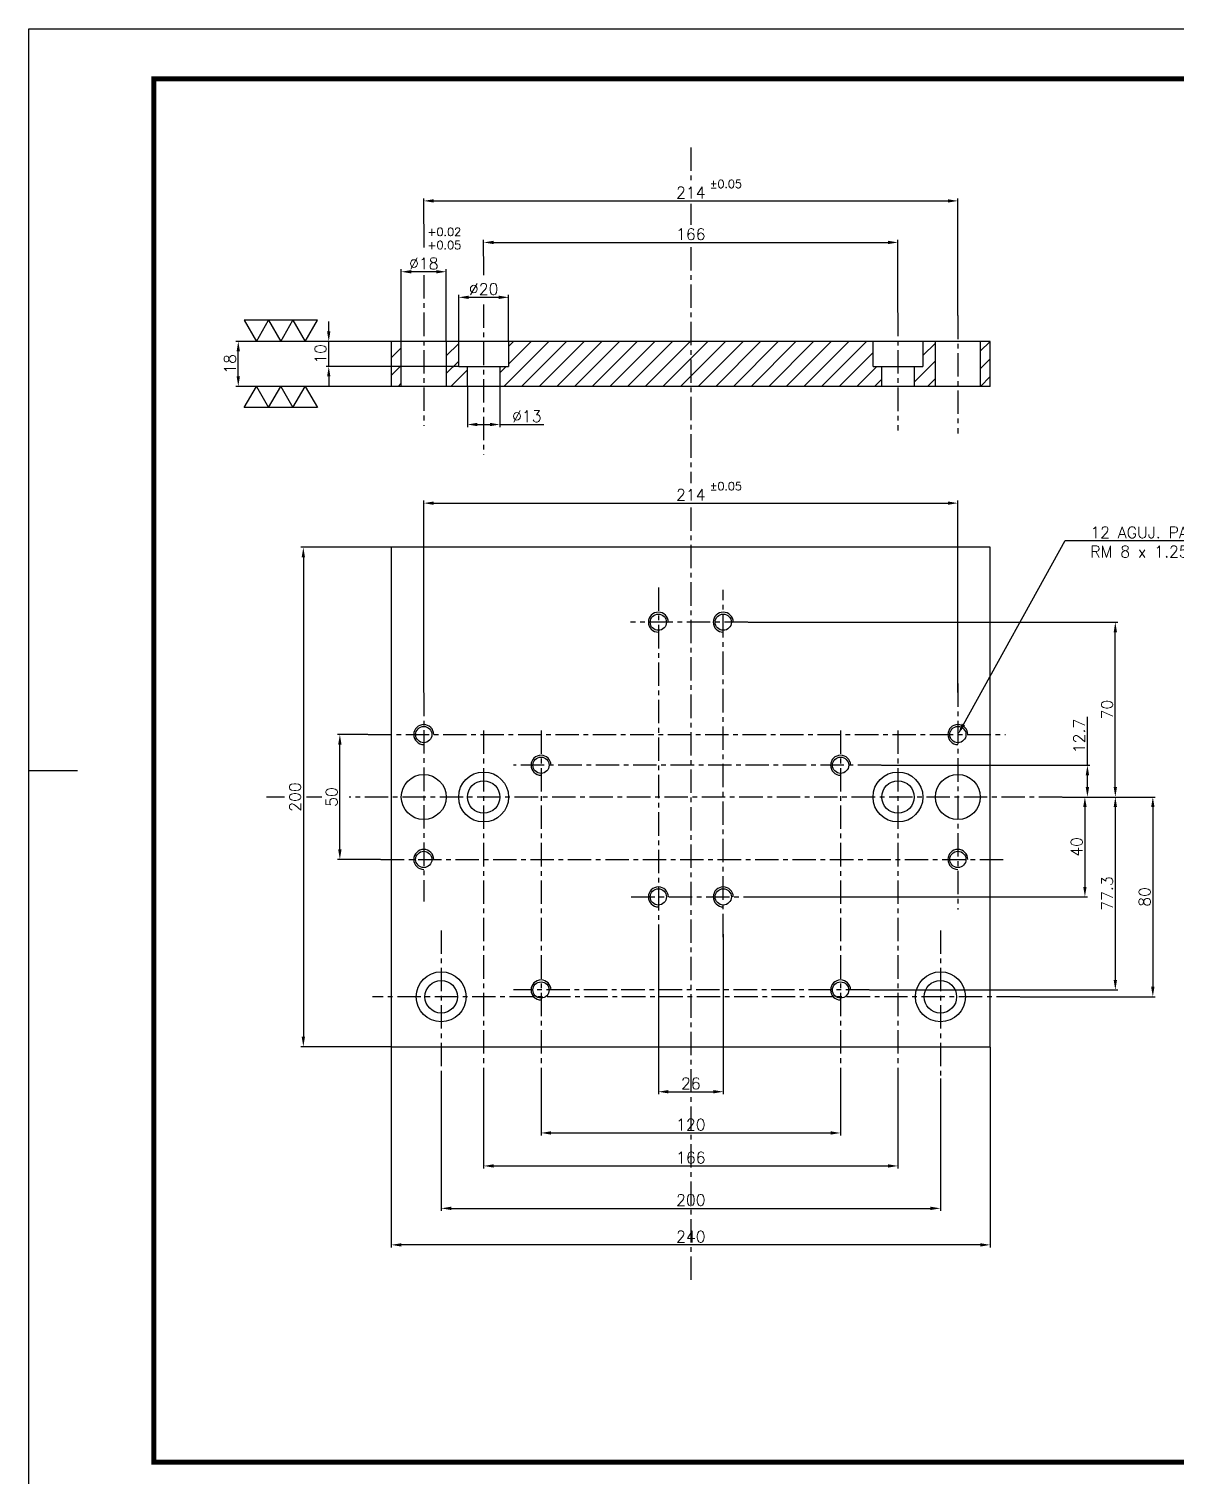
# Model space of a CAD drawing. Extents: x -13768 to 18086, y -10615 to 1188.
# Drawn here: x 4718 to 5178, y -1757 to -1178 of the extents above; entities that cross this region are included whole.
import ezdxf
from ezdxf import colors
from ezdxf.entities.mleader import LeaderData, LeaderLine
from ezdxf.math import Vec2, Vec3

# ---------------------------------------------------------------- set-up
doc = ezdxf.new("R2010")
doc.units = 0
doc.header["$LTSCALE"] = 7.5
doc.header["$MEASUREMENT"] = 0
doc.linetypes.add('CENTER', pattern=[2, 1.25, -0.25, 0.25, -0.25])
doc.layers.get('0').update_dxf_attribs({"linetype": 'CONTINUOUS'})
doc.layers.get('DEFPOINTS').update_dxf_attribs({"linetype": 'CONTINUOUS'})
for name, color, linetype in [('0-CO', 3, 'CONTINUOUS'), ('CL', 1, 'CENTER'), ('CO', 3, 'CONTINUOUS'), ('FI', 1, 'CONTINUOUS'), ('RY', 5, 'CONTINUOUS')]:
    doc.layers.add(name, color=color, linetype=linetype)
doc.styles.add('ROMANS', font='ROMANS.SHX')
doc.dimstyles.new('2', dxfattribs={"dimscale": 2, "dimtxt": 2.3, "dimasz": 2, "dimexe": 0.5, "dimexo": 0.0625, "dimgap": 0.5, "dimtad": 1, "dimdec": 4, "dimdsep": 46, "dimtxsty": 'ROMANS', "dimcen": -2, "dimclrt": 7, "dimadec": 0, "dimazin": 0, "dimtfac": 0.869565, "dimtdec": 4, "dimtmove": 0, "dimatfit": 3, "dimfxl": 1, "dimtolj": 1, "dimarcsym": 0})

# ---------------------------------------------------------------- blocks, each defined once
blk = doc.blocks.new('A3G')
blk.add_line((0, 148.5), (9.75, 148.5))
blk.add_lwpolyline([(0, 297), (420, 297), (420, 0), (0, 0)], close=True)
at = {"const_width": 1}
blk.add_lwpolyline([(25, 287), (410, 287), (410, 10), (25, 10)], close=True, dxfattribs=at)
blk = doc.blocks.new('*D538')
at = {"layer": 'CO', "color": 0, "lineweight": -2}
for p, q in [((4970.35, -1540.53), (4970.35, -1604.59)), ((4996.35, -1540.53), (4996.35, -1604.59)), ((4974.35, -1603.59), (4992.35, -1603.59))]:
    blk.add_line(p, q, dxfattribs=at)
at = {"layer": 'CO', "color": 0}
for points in [[(4974.35, -1602.92), (4974.35, -1604.25), (4970.35, -1603.59)], [(4992.35, -1602.92), (4992.35, -1604.25), (4996.35, -1603.59)]]:
    blk.add_solid(points, dxfattribs=at)
at = {"layer": 'DEFPOINTS', "color": 0}
for p in [(4970.35, -1540.41), (4996.35, -1540.41), (4996.35, -1603.59)]:
    blk.add_point(p, dxfattribs=at)
at = {"layer": 'CO', "color": 7, "insert": (4983.35, -1600.29), "char_height": 4.6, "attachment_point": 5, "style": 'ROMANS'}
blk.add_mtext('\\A1;26', dxfattribs=at)
blk = doc.blocks.new('*D539')
at = {"layer": 'CO', "color": 0, "lineweight": -2}
for p, q in [((4923.35, -1597.81), (4923.35, -1621.1)), ((5043.35, -1597.81), (5043.35, -1621.1)), ((4927.35, -1620.1), (5039.35, -1620.1))]:
    blk.add_line(p, q, dxfattribs=at)
at = {"layer": 'CO', "color": 0}
for points in [[(4927.35, -1619.43), (4927.35, -1620.76), (4923.35, -1620.1)], [(5039.35, -1619.43), (5039.35, -1620.76), (5043.35, -1620.1)]]:
    blk.add_solid(points, dxfattribs=at)
at = {"layer": 'DEFPOINTS', "color": 0}
for p in [(4923.35, -1597.69), (5043.35, -1597.69), (5043.35, -1620.1)]:
    blk.add_point(p, dxfattribs=at)
at = {"layer": 'CO', "color": 7, "insert": (4983.35, -1616.8), "char_height": 4.6, "attachment_point": 5, "style": 'ROMANS'}
blk.add_mtext('\\A1;120', dxfattribs=at)
blk = doc.blocks.new('*D540')
at = {"layer": 'CO', "color": 0, "lineweight": -2}
for p, q in [((4900.35, -1597.81), (4900.35, -1634.31)), ((5066.35, -1597.81), (5066.35, -1634.31)), ((4904.35, -1633.31), (5062.35, -1633.31))]:
    blk.add_line(p, q, dxfattribs=at)
at = {"layer": 'CO', "color": 0}
for points in [[(4904.35, -1632.64), (4904.35, -1633.97), (4900.35, -1633.31)], [(5062.35, -1632.64), (5062.35, -1633.97), (5066.35, -1633.31)]]:
    blk.add_solid(points, dxfattribs=at)
at = {"layer": 'DEFPOINTS', "color": 0}
for p in [(4900.35, -1597.69), (5066.35, -1597.69), (5066.35, -1633.31)]:
    blk.add_point(p, dxfattribs=at)
at = {"layer": 'CO', "color": 7, "insert": (4983.35, -1630.01), "char_height": 4.6, "attachment_point": 5, "style": 'ROMANS'}
blk.add_mtext('\\A1;166', dxfattribs=at)
blk = doc.blocks.new('*D541')
at = {"layer": 'CO', "color": 0, "lineweight": -2}
for p, q in [((4883.35, -1597.11), (4883.35, -1651.29)), ((5083.35, -1598.26), (5083.35, -1651.29)), ((4887.35, -1650.29), (5079.35, -1650.29))]:
    blk.add_line(p, q, dxfattribs=at)
at = {"layer": 'CO', "color": 0}
for points in [[(4887.35, -1649.62), (4887.35, -1650.96), (4883.35, -1650.29)], [(5079.35, -1649.62), (5079.35, -1650.96), (5083.35, -1650.29)]]:
    blk.add_solid(points, dxfattribs=at)
at = {"layer": 'DEFPOINTS', "color": 0}
for p in [(4883.35, -1596.99), (5083.35, -1598.13), (5083.35, -1650.29)]:
    blk.add_point(p, dxfattribs=at)
at = {"layer": 'CO', "color": 7, "insert": (4983.35, -1646.99), "char_height": 4.6, "attachment_point": 5, "style": 'ROMANS'}
blk.add_mtext('\\A1;200', dxfattribs=at)
blk = doc.blocks.new('*D542')
at = {"layer": 'CO', "color": 0, "lineweight": -2}
for p, q in [((4863.35, -1585.69), (4863.35, -1665.91)), ((5103.35, -1585.69), (5103.35, -1665.91)), ((5099.35, -1664.91), (4867.35, -1664.91))]:
    blk.add_line(p, q, dxfattribs=at)
at = {"layer": 'CO', "color": 0}
for points in [[(4867.35, -1664.25), (4867.35, -1665.58), (4863.35, -1664.91)], [(5099.35, -1664.25), (5099.35, -1665.58), (5103.35, -1664.91)]]:
    blk.add_solid(points, dxfattribs=at)
at = {"layer": 'DEFPOINTS', "color": 0}
for p in [(4863.35, -1585.57), (5103.35, -1585.57), (4863.35, -1664.91)]:
    blk.add_point(p, dxfattribs=at)
at = {"layer": 'CO', "color": 7, "insert": (4983.35, -1661.61), "char_height": 4.6, "attachment_point": 5, "style": 'ROMANS'}
blk.add_mtext('\\A1;240', dxfattribs=at)
blk = doc.blocks.new('*D543')
at = {"layer": 'CO', "color": 0, "lineweight": -2}
for p, q in [((4876.35, -1443.68), (4876.35, -1366.89)), ((5090.35, -1443.68), (5090.35, -1366.89)), ((4880.35, -1367.89), (5086.35, -1367.89))]:
    blk.add_line(p, q, dxfattribs=at)
at = {"layer": 'CO', "color": 0}
for points in [[(4880.35, -1367.23), (4880.35, -1368.56), (4876.35, -1367.89)], [(5086.35, -1367.23), (5086.35, -1368.56), (5090.35, -1367.89)]]:
    blk.add_solid(points, dxfattribs=at)
at = {"layer": 'DEFPOINTS', "color": 0}
for p in [(5090.35, -1367.89), (4876.35, -1443.81), (5090.35, -1443.81)]:
    blk.add_point(p, dxfattribs=at)
at = {"layer": 'CO', "color": 7, "insert": (4983.35, -1364.59), "char_height": 4.6, "attachment_point": 5, "style": 'ROMANS'}
blk.add_mtext('\\A1;214', dxfattribs=at)
blk = doc.blocks.new('*D544')
at = {"layer": 'CO', "color": 0, "lineweight": -2}
for p, q in [((4853.99, -1460.57), (4841.74, -1460.57)), ((4842.74, -1506.57), (4842.74, -1464.57)), ((4858.98, -1510.57), (4841.74, -1510.57))]:
    blk.add_line(p, q, dxfattribs=at)
at = {"layer": 'CO', "color": 0}
for points in [[(4842.08, -1464.57), (4843.41, -1464.57), (4842.74, -1460.57)], [(4842.08, -1506.57), (4843.41, -1506.57), (4842.74, -1510.57)]]:
    blk.add_solid(points, dxfattribs=at)
at = {"layer": 'DEFPOINTS', "color": 0}
for p in [(4842.74, -1460.57), (4854.12, -1460.57), (4859.11, -1510.57)]:
    blk.add_point(p, dxfattribs=at)
at = {"layer": 'CO', "color": 7, "insert": (4839.44, -1485.57), "char_height": 4.6, "attachment_point": 5, "rotation": 90, "style": 'ROMANS'}
blk.add_mtext('\\A1;50', dxfattribs=at)
blk = doc.blocks.new('*D545')
at = {"layer": 'CO', "color": 0, "lineweight": -2}
for p, q in [((5132.27, -1485.57), (5142.25, -1485.57)), ((5141.25, -1489.57), (5141.25, -1521.57)), ((5008.5, -1525.57), (5142.25, -1525.57))]:
    blk.add_line(p, q, dxfattribs=at)
at = {"layer": 'CO', "color": 0}
for points in [[(5140.58, -1489.57), (5141.92, -1489.57), (5141.25, -1485.57)], [(5140.58, -1521.57), (5141.92, -1521.57), (5141.25, -1525.57)]]:
    blk.add_solid(points, dxfattribs=at)
at = {"layer": 'DEFPOINTS', "color": 0}
for p in [(5132.15, -1485.57), (5008.38, -1525.57), (5141.25, -1525.57)]:
    blk.add_point(p, dxfattribs=at)
at = {"layer": 'CO', "color": 7, "insert": (5137.95, -1505.57), "char_height": 4.6, "attachment_point": 5, "rotation": 90, "style": 'ROMANS'}
blk.add_mtext('\\A1;40', dxfattribs=at)
blk = doc.blocks.new('*D546')
at = {"layer": 'CO', "color": 0, "lineweight": -2}
for p, q in [((5132.27, -1485.57), (5154.43, -1485.57)), ((5153.43, -1489.57), (5153.43, -1558.85)), ((5055, -1562.85), (5154.43, -1562.85))]:
    blk.add_line(p, q, dxfattribs=at)
at = {"layer": 'CO', "color": 0}
for points in [[(5152.77, -1489.57), (5154.1, -1489.57), (5153.43, -1485.57)], [(5152.77, -1558.85), (5154.1, -1558.85), (5153.43, -1562.85)]]:
    blk.add_solid(points, dxfattribs=at)
at = {"layer": 'DEFPOINTS', "color": 0}
for p in [(5132.15, -1485.57), (5054.87, -1562.85), (5153.43, -1562.85)]:
    blk.add_point(p, dxfattribs=at)
at = {"layer": 'CO', "color": 7, "insert": (5150.13, -1524.21), "char_height": 4.6, "attachment_point": 5, "rotation": 90, "style": 'ROMANS'}
blk.add_mtext('\\A1;77.3', dxfattribs=at)
blk = doc.blocks.new('*D547')
at = {"layer": 'CO', "color": 0, "lineweight": -2}
for p, q in [((5132.27, -1485.57), (5169.46, -1485.57)), ((5168.46, -1489.57), (5168.46, -1561.57)), ((5115.27, -1565.57), (5169.46, -1565.57))]:
    blk.add_line(p, q, dxfattribs=at)
at = {"layer": 'CO', "color": 0}
for points in [[(5167.79, -1489.57), (5169.13, -1489.57), (5168.46, -1485.57)], [(5167.79, -1561.57), (5169.13, -1561.57), (5168.46, -1565.57)]]:
    blk.add_solid(points, dxfattribs=at)
at = {"layer": 'DEFPOINTS', "color": 0}
for p in [(5132.15, -1485.57), (5115.15, -1565.57), (5168.46, -1565.57)]:
    blk.add_point(p, dxfattribs=at)
at = {"layer": 'CO', "color": 7, "insert": (5165.16, -1525.57), "char_height": 4.6, "attachment_point": 5, "rotation": 90, "style": 'ROMANS'}
blk.add_mtext('\\A1;80', dxfattribs=at)
blk = doc.blocks.new('*D548')
at = {"layer": 'CO', "color": 0, "lineweight": -2}
for p, q in [((5142.25, -1472.85), (5142.25, -1453.48)), ((5059.76, -1472.85), (5143.25, -1472.85)), ((5142.25, -1481.57), (5142.25, -1476.85)), ((5132.27, -1485.57), (5143.25, -1485.57))]:
    blk.add_line(p, q, dxfattribs=at)
at = {"layer": 'CO', "color": 0}
for points in [[(5141.58, -1476.85), (5142.92, -1476.85), (5142.25, -1472.85)], [(5141.58, -1481.57), (5142.92, -1481.57), (5142.25, -1485.57)]]:
    blk.add_solid(points, dxfattribs=at)
at = {"layer": 'DEFPOINTS', "color": 0}
for p in [(5059.64, -1472.85), (5142.25, -1472.85), (5132.15, -1485.57)]:
    blk.add_point(p, dxfattribs=at)
at = {"layer": 'CO', "color": 7, "insert": (5138.95, -1461.16), "char_height": 4.6, "attachment_point": 5, "rotation": 90, "style": 'ROMANS'}
blk.add_mtext('\\A1;12.7', dxfattribs=at)
blk = doc.blocks.new('*D549')
at = {"layer": 'CO', "color": 0, "lineweight": -2}
for p, q in [((5006.29, -1415.57), (5154.43, -1415.57)), ((5153.43, -1481.57), (5153.43, -1419.57)), ((5132.27, -1485.57), (5154.43, -1485.57))]:
    blk.add_line(p, q, dxfattribs=at)
at = {"layer": 'CO', "color": 0}
for points in [[(5152.77, -1419.57), (5154.1, -1419.57), (5153.43, -1415.57)], [(5152.77, -1481.57), (5154.1, -1481.57), (5153.43, -1485.57)]]:
    blk.add_solid(points, dxfattribs=at)
at = {"layer": 'DEFPOINTS', "color": 0}
for p in [(5006.17, -1415.57), (5153.43, -1415.57), (5132.15, -1485.57)]:
    blk.add_point(p, dxfattribs=at)
at = {"layer": 'CO', "color": 7, "insert": (5150.13, -1450.57), "char_height": 4.6, "attachment_point": 5, "rotation": 90, "style": 'ROMANS'}
blk.add_mtext('\\A1;70', dxfattribs=at)
blk = doc.blocks.new('*D550')
at = {"layer": 'CO', "color": 0, "lineweight": -2}
for p, q in [((4863.22, -1385.57), (4827.11, -1385.57)), ((4828.11, -1389.57), (4828.11, -1581.57)), ((4863.22, -1585.57), (4827.11, -1585.57))]:
    blk.add_line(p, q, dxfattribs=at)
at = {"layer": 'CO', "color": 0}
for points in [[(4827.44, -1389.57), (4828.78, -1389.57), (4828.11, -1385.57)], [(4827.44, -1581.57), (4828.78, -1581.57), (4828.11, -1585.57)]]:
    blk.add_solid(points, dxfattribs=at)
at = {"layer": 'DEFPOINTS', "color": 0}
for p in [(4863.35, -1385.57), (4828.11, -1585.57), (4863.35, -1585.57)]:
    blk.add_point(p, dxfattribs=at)
at = {"layer": 'CO', "color": 7, "insert": (4824.81, -1485.57), "char_height": 4.6, "attachment_point": 5, "rotation": 90, "style": 'ROMANS'}
blk.add_mtext('\\A1;200', dxfattribs=at)
blk = doc.blocks.new('*D551')
at = {"layer": 'CO', "color": 0, "lineweight": -2}
for p, q in [((4838.29, -1299.13), (4838.29, -1295.13)), ((4863.22, -1303.13), (4837.29, -1303.13)), ((4838.29, -1313.13), (4838.29, -1303.13)), ((4890.22, -1313.13), (4837.29, -1313.13)), ((4838.29, -1317.13), (4838.29, -1321.13))]:
    blk.add_line(p, q, dxfattribs=at)
at = {"layer": 'CO', "color": 0}
for points in [[(4837.62, -1299.13), (4838.95, -1299.13), (4838.29, -1303.13)], [(4837.62, -1317.13), (4838.95, -1317.13), (4838.29, -1313.13)]]:
    blk.add_solid(points, dxfattribs=at)
at = {"layer": 'DEFPOINTS', "color": 0}
for p in [(4838.29, -1303.13), (4863.35, -1303.13), (4890.35, -1313.13)]:
    blk.add_point(p, dxfattribs=at)
at = {"layer": 'CO', "color": 7, "insert": (4834.99, -1308.13), "char_height": 4.6, "attachment_point": 5, "rotation": 90, "style": 'ROMANS'}
blk.add_mtext('\\A1;10', dxfattribs=at)
blk = doc.blocks.new('*D552')
at = {"layer": 'CO', "color": 0, "lineweight": -2}
for p, q in [((4863.1, -1303.13), (4801.04, -1303.13)), ((4802.04, -1317.13), (4802.04, -1307.13)), ((4863.22, -1321.13), (4801.04, -1321.13))]:
    blk.add_line(p, q, dxfattribs=at)
at = {"layer": 'CO', "color": 0}
for points in [[(4801.37, -1307.13), (4802.71, -1307.13), (4802.04, -1303.13)], [(4801.37, -1317.13), (4802.71, -1317.13), (4802.04, -1321.13)]]:
    blk.add_solid(points, dxfattribs=at)
at = {"layer": 'DEFPOINTS', "color": 0}
for p in [(4802.04, -1303.13), (4863.22, -1303.13), (4863.35, -1321.13)]:
    blk.add_point(p, dxfattribs=at)
at = {"layer": 'CO', "color": 7, "insert": (4798.74, -1312.13), "char_height": 4.6, "attachment_point": 5, "rotation": 90, "style": 'ROMANS'}
blk.add_mtext('\\A1;18', dxfattribs=at)
blk = doc.blocks.new('*D553')
at = {"layer": 'CO', "color": 0, "lineweight": -2}
for p, q in [((4890.35, -1303), (4890.35, -1284.47)), ((4894.35, -1285.47), (4906.35, -1285.47)), ((4910.35, -1303), (4910.35, -1284.47))]:
    blk.add_line(p, q, dxfattribs=at)
at = {"layer": 'CO', "color": 0}
for points in [[(4894.35, -1284.81), (4894.35, -1286.14), (4890.35, -1285.47)], [(4906.35, -1284.81), (4906.35, -1286.14), (4910.35, -1285.47)]]:
    blk.add_solid(points, dxfattribs=at)
at = {"layer": 'DEFPOINTS', "color": 0}
for p in [(4910.35, -1285.47), (4890.35, -1303.13), (4910.35, -1303.13)]:
    blk.add_point(p, dxfattribs=at)
at = {"layer": 'CO', "color": 7, "insert": (4900.35, -1282.17), "char_height": 4.6, "attachment_point": 5, "style": 'ROMANS'}
blk.add_mtext('\\A1;%%C20', dxfattribs=at)
blk = doc.blocks.new('*D554')
at = {"layer": 'CO', "color": 0, "lineweight": -2}
for p, q in [((4893.85, -1321.25), (4893.85, -1337.4)), ((4906.85, -1321.25), (4906.85, -1337.4)), ((4897.85, -1336.4), (4902.85, -1336.4)), ((4906.85, -1336.4), (4924.46, -1336.4))]:
    blk.add_line(p, q, dxfattribs=at)
at = {"layer": 'CO', "color": 0}
for points in [[(4897.85, -1335.73), (4897.85, -1337.07), (4893.85, -1336.4)], [(4902.85, -1335.73), (4902.85, -1337.07), (4906.85, -1336.4)]]:
    blk.add_solid(points, dxfattribs=at)
at = {"layer": 'DEFPOINTS', "color": 0}
for p in [(4893.85, -1321.13), (4906.85, -1321.13), (4906.85, -1336.4)]:
    blk.add_point(p, dxfattribs=at)
at = {"layer": 'CO', "color": 7, "insert": (4917.65, -1333.1), "char_height": 4.6, "attachment_point": 5, "style": 'ROMANS'}
blk.add_mtext('\\A1;%%C13', dxfattribs=at)
blk = doc.blocks.new('*D555')
at = {"layer": 'CO', "color": 0, "lineweight": -2}
for p, q in [((4867.35, -1303), (4867.35, -1274.23)), ((4885.35, -1303), (4885.35, -1274.23)), ((4881.35, -1275.23), (4871.35, -1275.23))]:
    blk.add_line(p, q, dxfattribs=at)
at = {"layer": 'CO', "color": 0}
for points in [[(4871.35, -1274.56), (4871.35, -1275.9), (4867.35, -1275.23)], [(4881.35, -1274.56), (4881.35, -1275.9), (4885.35, -1275.23)]]:
    blk.add_solid(points, dxfattribs=at)
at = {"layer": 'DEFPOINTS', "color": 0}
for p in [(4867.35, -1275.23), (4867.35, -1303.13), (4885.35, -1303.13)]:
    blk.add_point(p, dxfattribs=at)
at = {"layer": 'CO', "color": 7, "insert": (4876.35, -1271.93), "char_height": 4.6, "attachment_point": 5, "style": 'ROMANS'}
blk.add_mtext('\\A1;%%C18', dxfattribs=at)
blk = doc.blocks.new('*D556')
at = {"layer": 'CO', "color": 0, "lineweight": -2}
for p, q in [((4876.35, -1256.02), (4876.35, -1245.85)), ((5090.35, -1292.68), (5090.35, -1245.85)), ((4880.35, -1246.85), (5086.35, -1246.85))]:
    blk.add_line(p, q, dxfattribs=at)
at = {"layer": 'CO', "color": 0}
for points in [[(4880.35, -1246.19), (4880.35, -1247.52), (4876.35, -1246.85)], [(5086.35, -1246.19), (5086.35, -1247.52), (5090.35, -1246.85)]]:
    blk.add_solid(points, dxfattribs=at)
at = {"layer": 'DEFPOINTS', "color": 0}
for p in [(5090.35, -1246.85), (4876.35, -1256.14), (5090.35, -1292.8)]:
    blk.add_point(p, dxfattribs=at)
at = {"layer": 'CO', "color": 7, "insert": (4983.35, -1243.55), "char_height": 4.6, "attachment_point": 5, "style": 'ROMANS'}
blk.add_mtext('\\A1;214', dxfattribs=at)
blk = doc.blocks.new('*D557')
at = {"layer": 'CO', "color": 0, "lineweight": -2}
for p, q in [((4900.35, -1268.96), (4900.35, -1262.49)), ((5066.35, -1291.51), (5066.35, -1262.49)), ((4904.35, -1263.49), (5062.35, -1263.49))]:
    blk.add_line(p, q, dxfattribs=at)
at = {"layer": 'CO', "color": 0}
for points in [[(4904.35, -1262.82), (4904.35, -1264.16), (4900.35, -1263.49)], [(5062.35, -1262.82), (5062.35, -1264.16), (5066.35, -1263.49)]]:
    blk.add_solid(points, dxfattribs=at)
at = {"layer": 'DEFPOINTS', "color": 0}
for p in [(4900.35, -1269.08), (5066.35, -1263.49), (5066.35, -1291.64)]:
    blk.add_point(p, dxfattribs=at)
at = {"layer": 'CO', "color": 7, "insert": (4983.35, -1260.19), "char_height": 4.6, "attachment_point": 5, "style": 'ROMANS'}
blk.add_mtext('\\A1;166', dxfattribs=at)
blk = doc.blocks.new('TOL')
at = {"layer": '0-CO', "style": 'ROMANS'}
for tag, p in [('TOLSUP', (2.34, 3.94)), ('TOLINF', (2.34, 1.29))]:
    blk.add_attdef(tag, p, '', height=1.64, dxfattribs=at)

msp = doc.modelspace()

# ---------------------------------------------------------------- hatches: boundary and pattern name
at = {"layer": 'RY'}
h = msp.add_hatch(dxfattribs=at)
h.set_pattern_fill('ANSI31', color=256, scale=40, style=0)
h.paths.add_polyline_path([(5103.34828, -1303.12799), (5099.34828, -1303.12799), (5099.34828, -1321.12799), (5103.34828, -1321.12799)])
h.paths.add_polyline_path([(5081.34828, -1303.12799), (5076.34828, -1303.12799), (5076.34828, -1313.12799), (5072.84828, -1313.12799), (5072.84828, -1321.12799), (5081.34828, -1321.12799)])
h.paths.add_polyline_path([(5059.84828, -1313.12799), (5056.34828, -1313.12799), (5056.34828, -1303.12799), (4983.34828, -1303.12799), (4983.34828, -1321.12799), (5059.84828, -1321.12799)])
h.paths.add_polyline_path([(4983.34828, -1303.12799), (4910.34828, -1303.12799), (4910.34828, -1313.12799), (4906.84828, -1313.12799), (4906.84828, -1321.12799), (4983.34828, -1321.12799)])
h.paths.add_polyline_path([(4893.84828, -1313.12799), (4890.34828, -1313.12799), (4890.34828, -1303.12799), (4885.34828, -1303.12799), (4885.34828, -1321.12799), (4893.84828, -1321.12799)])
h.paths.add_polyline_path([(4867.34828, -1303.12799), (4863.34828, -1303.12799), (4863.34828, -1321.12799), (4867.34828, -1321.12799)])

# ---------------------------------------------------------------- linework, layer by layer
for p, q in [((4863.34828, -1303.12799), (4863.34828, -1321.12799)), ((4867.34828, -1303.12799), (4863.34828, -1303.12799)), ((4867.34828, -1321.12799), (4867.34828, -1303.12799)), ((4885.34828, -1303.12799), (4867.34828, -1303.12799)), ((4885.34828, -1303.12799), (4885.34828, -1321.12799)), ((4890.34828, -1303.12799), (4885.34828, -1303.12799)), ((4890.34828, -1313.12799), (4890.34828, -1303.12799)), ((4910.34828, -1303.12799), (4890.34828, -1303.12799)), ((4910.34828, -1303.12799), (4910.34828, -1313.12799)), ((5056.34828, -1303.12799), (4910.34828, -1303.12799)), ((5056.34828, -1313.12799), (5056.34828, -1303.12799)), ((5076.34828, -1303.12799), (5056.34828, -1303.12799)), ((5076.34828, -1303.12799), (5076.34828, -1313.12799)), ((5081.34828, -1303.12799), (5076.34828, -1303.12799)), ((5081.34828, -1321.12799), (5081.34828, -1303.12799)), ((5099.34828, -1303.12799), (5081.34828, -1303.12799)), ((5099.34828, -1303.12799), (5099.34828, -1321.12799)), ((5103.34828, -1303.12799), (5099.34828, -1303.12799)), ((5103.34828, -1321.12799), (5103.34828, -1303.12799)), ((4890.34828, -1313.12799), (4893.84828, -1313.12799)), ((4893.84828, -1321.12799), (4893.84828, -1313.12799)), ((4893.84828, -1313.12799), (4906.84828, -1313.12799)), ((4906.84828, -1313.12799), (4906.84828, -1321.12799)), ((4906.84828, -1313.12799), (4910.34828, -1313.12799)), ((5056.34828, -1313.12799), (5059.84828, -1313.12799)), ((5059.84828, -1321.12799), (5059.84828, -1313.12799)), ((5059.84828, -1313.12799), (5072.84828, -1313.12799)), ((5072.84828, -1313.12799), (5072.84828, -1321.12799)), ((5072.84828, -1313.12799), (5076.34828, -1313.12799)), ((4867.34828, -1321.12799), (4863.34828, -1321.12799)), ((4885.34828, -1321.12799), (4867.34828, -1321.12799)), ((4893.84828, -1321.12799), (4885.34828, -1321.12799)), ((4906.84828, -1321.12799), (4893.84828, -1321.12799)), ((5059.84828, -1321.12799), (4906.84828, -1321.12799)), ((5072.84828, -1321.12799), (5059.84828, -1321.12799)), ((5081.34828, -1321.12799), (5072.84828, -1321.12799)), ((5099.34828, -1321.12799), (5081.34828, -1321.12799)), ((5103.34828, -1321.12799), (5099.34828, -1321.12799)), ((5103.34828, -1385.56562), (4863.34828, -1385.56562)), ((4863.34828, -1385.56562), (4863.34828, -1585.56562)), ((5103.34828, -1585.56562), (5103.34828, -1385.56562)), ((4863.34828, -1585.56562), (5103.34828, -1585.56562))]:
    msp.add_line(p, q)
for centre, radius in [((4970.34828, -1415.56562), 3.25), ((4996.34828, -1415.56562), 3.25), ((4876.34828, -1460.56562), 3.25), ((5090.34828, -1460.56562), 3.25), ((4923.34828, -1472.84562), 3.25), ((5043.34828, -1472.84562), 3.25), ((4876.34828, -1485.56562), 9), ((4900.34828, -1485.56562), 10), ((5066.34828, -1485.56562), 10), ((5090.34828, -1485.56562), 9), ((4900.34828, -1485.56562), 6.5), ((5066.34828, -1485.56562), 6.5), ((4876.34828, -1510.56562), 3.25), ((5090.34828, -1510.56562), 3.25), ((4970.34828, -1525.56562), 3.25), ((4996.34828, -1525.56562), 3.25), ((4883.34828, -1565.56562), 10), ((5083.34828, -1565.56562), 10), ((4883.34828, -1565.56562), 6.5), ((4923.34828, -1562.84562), 3.25), ((5043.34828, -1562.84562), 3.25), ((5083.34828, -1565.56562), 6.5)]:
    msp.add_circle(centre, radius)
at = {"layer": 'CL'}
for p, q in [((4983.34828, -1225.42138), (4983.34828, -1239.37739)), ((4983.34828, -1247.96581), (4983.34828, -1256.46749)), ((4876.34828, -1256.1439), (4876.34828, -1266.61731)), ((4900.34828, -1269.08219), (4900.34828, -1276.60172)), ((4983.34828, -1265.31617), (4983.34828, -1359.83691)), ((4876.34828, -1276.60172), (4876.34828, -1336.95233)), ((4900.34828, -1288.27581), (4900.34828, -1348.40069)), ((5066.34828, -1291.63681), (5066.34828, -1338.85094)), ((5090.34828, -1292.80194), (5090.34828, -1340.0625)), ((4983.34828, -1369.57007), (4983.34828, -1679.53703)), ((4970.34828, -1401.67975), (4970.34828, -1540.40835)), ((4996.34828, -1541.67786), (4996.34828, -1402.66019)), ((5006.16613, -1415.56562), (4959.24899, -1415.56562)), ((5090.34828, -1440.0738), (5090.34828, -1530.57965)), ((4876.34828, -1443.806), (4876.34828, -1527.46948)), ((4900.34828, -1458.95975), (4900.34828, -1597.68835)), ((4923.34828, -1458.95975), (4923.34828, -1597.68835)), ((5043.34828, -1458.95975), (5043.34828, -1597.68835)), ((5066.34828, -1458.95975), (5066.34828, -1597.68835)), ((4854.11952, -1460.56562), (5109.39631, -1460.56562)), ((5059.63556, -1472.84562), (4912.24899, -1472.84562)), ((4820.59761, -1485.56562), (4813.33322, -1485.56562)), ((4835.51529, -1485.56562), (4829.32737, -1485.56562)), ((5132.14828, -1485.56562), (4846.47355, -1485.56562)), ((4859.10539, -1510.56562), (5109.39631, -1510.56562)), ((4959.50977, -1525.56562), (5008.37763, -1525.56562)), ((4883.34828, -1538.95975), (4883.34828, -1596.98845)), ((5083.34828, -1538.95975), (5083.34828, -1598.13202)), ((5054.87309, -1562.84562), (4912.24899, -1562.84562)), ((5115.14828, -1565.56562), (4855.85449, -1565.56562))]:
    msp.add_line(p, q, dxfattribs=at)
at = {"layer": 'CO'}
for points in [[(4809.28973, -1303.12799), (4814.17804, -1294.6612), (4804.40143, -1294.6612)], [(4819.06634, -1303.12799), (4823.95465, -1294.6612), (4814.17804, -1294.6612)], [(4828.84295, -1303.12799), (4833.73125, -1294.6612), (4823.95465, -1294.6612)], [(4809.28973, -1321.12799), (4814.17804, -1329.59478), (4804.40143, -1329.59478)], [(4819.06634, -1321.12799), (4823.95465, -1329.59478), (4814.17804, -1329.59478)], [(4828.84295, -1321.12799), (4833.73125, -1329.59478), (4823.95465, -1329.59478)]]:
    msp.add_lwpolyline(points, close=True, dxfattribs=at)
at = {"layer": 'FI'}
for centre in [(4970.34828, -1415.56562), (4996.34828, -1415.56562), (4876.34828, -1460.56562), (5090.34828, -1460.56562), (4923.34828, -1472.84562), (5043.34828, -1472.84562), (4876.34828, -1510.56562), (5090.34828, -1510.56562), (4970.34828, -1525.56562), (4996.34828, -1525.56562), (4923.34828, -1562.84562), (5043.34828, -1562.84562)]:
    msp.add_arc(centre, 4, 0, 270, dxfattribs=at)

# ---------------------------------------------------------------- block references
at = {"xscale": 2, "yscale": 2, "zscale": 2}
msp.add_blockref('A3G', (4718.1677, -1771.99346), dxfattribs=at)
at = {"layer": 'CO'}
ref = msp.add_blockref('TOL', (4986.23797, -1249.56226), dxfattribs=dict(at, xscale=2, yscale=2, zscale=2))
ref.add_attrib('TOLSUP', '%%p0.05', (4990.92693, -1241.68917), dxfattribs={"layer": '0-CO', "height": 3.272727, "style": 'ROMANS'})
at = {"layer": 'CO', "xscale": 2, "yscale": 2, "zscale": 2}
msp.add_blockref('TOL', (4873.15125, -1268.77016), dxfattribs=at).add_auto_attribs({'TOLINF': '+0.05', 'TOLSUP': '+0.02'})
at = {"layer": 'CO'}
ref = msp.add_blockref('TOL', (4986.23797, -1370.60229), dxfattribs=dict(at, xscale=2, yscale=2, zscale=2))
ref.add_attrib('TOLSUP', '%%p0.05', (4990.92693, -1362.7292), dxfattribs={"layer": '0-CO', "height": 3.272727, "style": 'ROMANS'})

# ---------------------------------------------------------------- dimensions: what is measured, and where the dimension line sits
for base, p1, p2, picture, middle in [((5090.34828, -1246.85264), (4876.34828, -1256.1439), (5090.34828, -1292.80194), '*D556', (4983.34828, -1243.55264)), ((5066.34828, -1263.48862), (4900.34828, -1269.08219), (5066.34828, -1291.63681), '*D557', (4983.34828, -1260.18862)), ((5090.34828, -1367.89268), (4876.34828, -1443.806), (5090.34828, -1443.806), '*D543', (4983.34828, -1364.59268)), ((4996.34828, -1603.58686), (4970.34828, -1540.40835), (4996.34828, -1540.40835), '*D538', (4983.34828, -1600.28686)), ((4863.34828, -1664.91309), (5103.34828, -1585.56562), (4863.34828, -1585.56562), '*D542', (4983.34828, -1661.61309)), ((5083.34828, -1650.28915), (4883.34828, -1596.98845), (5083.34828, -1598.13202), '*D541', (4983.34828, -1646.98915)), ((5066.34828, -1633.30649), (4900.34828, -1597.68835), (5066.34828, -1597.68835), '*D540', (4983.34828, -1630.00649)), ((5043.34828, -1620.09777), (4923.34828, -1597.68835), (5043.34828, -1597.68835), '*D539', (4983.34828, -1616.79777))]:
    dim = msp.add_linear_dim(base=base, p1=p1, p2=p2, dimstyle='2', dxfattribs=at)
    dim.commit()
    dim.dimension.update_dxf_attribs({"geometry": picture, "text_midpoint": middle})
for base, p1, p2, picture, middle in [((4867.34828, -1275.22864), (4885.34828, -1303.12799), (4867.34828, -1303.12799), '*D555', (4876.34828, -1271.92864)), ((4910.34828, -1285.47273), (4890.34828, -1303.12799), (4910.34828, -1303.12799), '*D553', (4900.34828, -1282.17273)), ((4906.84828, -1336.40048), (4893.84828, -1321.12799), (4906.84828, -1321.12799), '*D554', (4917.65304, -1333.10048))]:
    dim = msp.add_linear_dim(base=base, p1=p1, p2=p2, text='%%C<>', dimstyle='2', dxfattribs=at)
    dim.commit()
    dim.dimension.update_dxf_attribs({"geometry": picture, "text_midpoint": middle})
for base, p1, p2, picture, middle in [((4838.28649, -1303.12799), (4890.34828, -1313.12799), (4863.34828, -1303.12799), '*D551', (4834.98649, -1308.12799)), ((4802.0415, -1303.12799), (4863.34828, -1321.12799), (4863.22328, -1303.12799), '*D552', (4798.7415, -1312.12799)), ((4828.10837, -1585.56562), (4863.34828, -1385.56562), (4863.34828, -1585.56562), '*D550', (4824.80837, -1485.56562)), ((5153.43392, -1415.56562), (5132.14828, -1485.56562), (5006.16613, -1415.56562), '*D549', (5150.13392, -1450.56562)), ((4842.74255, -1460.56562), (4859.10539, -1510.56562), (4854.11952, -1460.56562), '*D544', (4839.44255, -1485.56562)), ((5141.25107, -1525.56562), (5132.14828, -1485.56562), (5008.37763, -1525.56562), '*D545', (5137.95107, -1505.56562)), ((5168.45944, -1565.56562), (5132.14828, -1485.56562), (5115.14828, -1565.56562), '*D547', (5165.15944, -1525.56562))]:
    dim = msp.add_linear_dim(base=base, p1=p1, p2=p2, angle=90, dimstyle='2', dxfattribs=at)
    dim.commit()
    dim.dimension.update_dxf_attribs({"geometry": picture, "text_midpoint": middle})
for base, p2, picture, middle in [((5142.25107, -1472.84562), (5059.63556, -1472.84562), '*D548', (5138.95107, -1461.16466)), ((5153.43392, -1562.84562), (5054.87309, -1562.84562), '*D546', (5150.13392, -1524.20562))]:
    dim = msp.add_linear_dim(base=base, p1=(5132.14828, -1485.56562), p2=p2, angle=90, dimstyle='2', override={"dimdec": 1}, dxfattribs=at)
    dim.commit()
    dim.dimension.update_dxf_attribs({"geometry": picture, "text_midpoint": middle})

# ---------------------------------------------------------------- leaders
ml = msp.add_multileader_mtext('Standard', dxfattribs=at)
ml.set_content('12 AGUJ. PAS. %%C6.75\\PRM 8 x 1.25', color=7, style='ROMANS')
ml.set_leader_properties(color=256, linetype='ByLayer', lineweight=-1)
ml.build(insert=Vec2(0, 0))
ml.multileader.update_dxf_attribs({"text_left_attachment_type": 6, "text_right_attachment_type": 5, "dogleg_length": 4, "arrow_head_size": 4.6, "scale": 2})
ctx = ml.context
ctx.base_point, ctx.scale, ctx.char_height, ctx.arrow_head_size, ctx.plane_origin = Vec3(5141.40149, -1382.84726), 2, 4.6, 4.6, Vec3(5090.34828, -1460.56562)
ctx.left_attachment, ctx.right_attachment = 6, 5
notes = []
notes.append((ctx, [(0, (1, 1, 0), (5133.40149, -1382.84726), (1, 0), 8, [(0, [(5090.34828, -1460.56562)], 0, [])])]))
ctx.mtext.insert, ctx.mtext.flow_direction = Vec3(5143.40149, -1377.32726), 5
for ctx, leaders in notes:
    for number, flags, end, landing, length, lines in leaders:
        leader = LeaderData()
        leader.index, (leader.has_last_leader_line, leader.has_dogleg_vector, leader.attachment_direction) = number, flags
        leader.last_leader_point, leader.dogleg_vector, leader.dogleg_length = Vec3(end), Vec3(landing), length
        for number, points, colour, breaks in lines:
            line = LeaderLine()
            line.index, line.vertices, line.color, line.breaks = number, Vec3.list(points), colors.encode_raw_color(colour), breaks
            leader.lines.append(line)
        ctx.leaders.append(leader)

doc.saveas('drawing.dxf')
